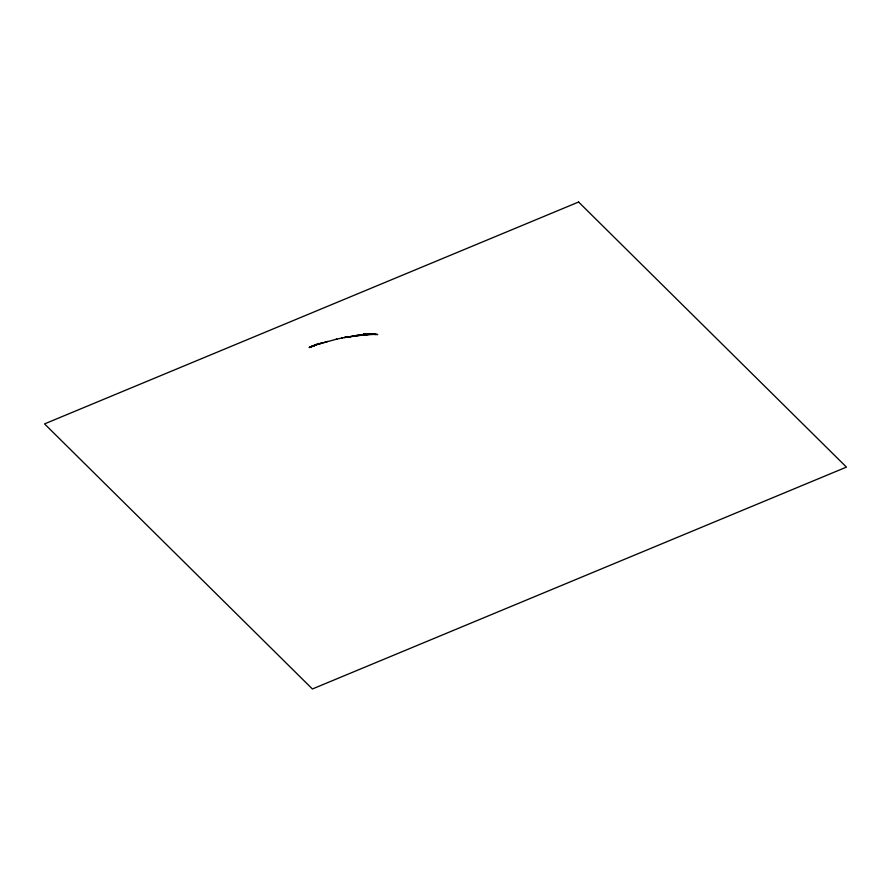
<?xml version="1.0" encoding="UTF-8"?>
<svg xmlns="http://www.w3.org/2000/svg" width="891" height="891" viewBox="0 0 891 891"><rect width="100%" height="100%" fill="white"/><g stroke="black" fill="none" stroke-linecap="round" stroke-linejoin="round"><path stroke-width="1.34" d="M317.007 344.204L309.088 347.579L315.648 344.817M317.285 344.082L318.911 343.358M314 345.53L316.194 344.561M316.472 344.449L311.549 346.588M313.209 345.897L309.912 347.267L315.715 345.04L311.572 346.577M312.407 346.243L314.891 345.352M316.505 344.806L321.361 343.258L318.098 344.271L318.933 344.015M327.832 341.398L320.526 343.514L336.887 339.103M336.041 339.315L342.667 337.823M341.821 338.012L361.078 334.838M356.055 335.462L369.654 334.225L344.294 337.489L365.355 334.459L362.826 334.682M360.298 334.927L375.891 334.348L369.008 334.058L377.717 334.515L363.929 333.78M365.433 334.437L374.198 334.281M373.195 334.225L364.564 334.515L374.977 334.292L369.81 334.158M368.863 334.281L372.304 334.214L366.301 334.359L371.413 334.203M370.623 334.225L367.17 334.292L369.743 334.248M363.405 333.757L374.331 334.325M368.206 333.958L375.111 334.348M373.418 334.248L370.812 334.08L376.024 334.426L372.505 334.192M578.604 202.023L44.55 423.893L312.396 688.977L846.45 467.107L578.604 202.023"/></g></svg>
